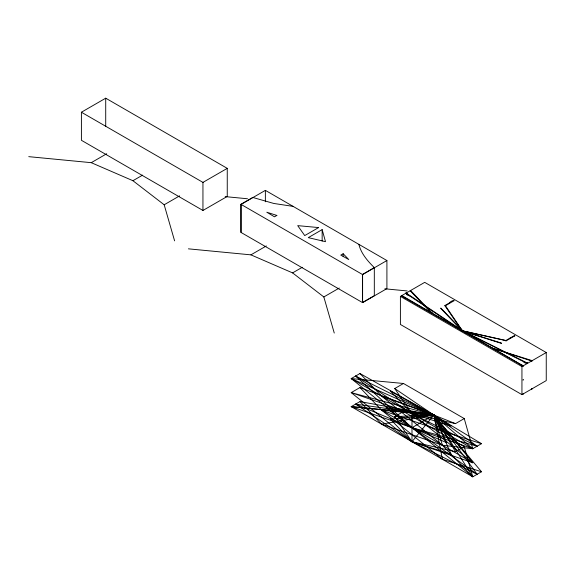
<?xml version="1.0" encoding="UTF-8"?>
<svg xmlns="http://www.w3.org/2000/svg" width="575" height="575" viewBox="0 0 575 575"><rect width="100%" height="100%" fill="white"/><g stroke="black" fill="none" stroke-linecap="round" stroke-linejoin="round"><path stroke-width="0.86" d="M527.67 363.213L462.473 330.733M514.805 335.829L514.575 335.484L505.784 340.551L506.043 340.91M462.566 330.697L466.03 333.399M462.516 330.912L445.338 305.555M462.473 330.69L406.072 292.977M401.796 295.572L405.267 298.317M431.825 313.375L432.192 313.066L431.782 313.267L432.163 313.037L410.514 290.433L410.248 290.857L431.847 313.433L432.184 313.116M527.562 363.141L527.469 363.587L462.221 330.74L505.964 340.515M523.336 379.773L523.02 380.111L523.257 379.687M505.756 340.58L462.228 330.776L501.58 343.124M510.118 338.122L510.348 338.423M510.42 338.366L510.219 338.014M514.51 335.527L514.726 335.901M453.732 300.459L453.941 300.804L445.237 305.85L445.072 305.49M401.443 295.852L401.745 295.471L523.315 366.002L401.494 295.917L401.731 295.485M444.928 305.771L462.207 330.927L462.422 330.596M462.207 330.884L440.666 308.293M454.027 300.754C454.2 299.309 448.234 302.716 449.564 303.334M531.825 361.05L492.61 348.263L531.997 360.575L531.796 361.021M505.907 340.925L514.762 335.886M492.825 348.091L492.897 348.393M462.386 330.97L501.472 343.412M531.897 389.095L532.026 388.7M531.889 361.043L532.026 360.633M531.933 388.65L531.796 389.088M523.286 393.753L523.02 394.141L523.257 393.724M81.406 112.226L105.714 98.188L227.254 168.36L227.254 196.427L202.946 210.464L81.406 140.293L81.406 112.226L203.255 182.57M28.75 156.659L91.252 162.675L106.691 153.762M91.252 162.675L132.926 180.715L142.6 175.131M132.926 180.715L164.177 204.779L179.608 195.867M227.254 168.36L202.946 182.397L202.946 210.464M241.069 232.472L241.069 204.405L265.37 190.368L386.91 260.54L386.91 288.607L362.602 302.637L240.903 232.379L240.903 204.312L252.777 197.455L273.793 203.457L293.106 206.382M188.406 248.838L250.916 254.854L266.347 245.942M322.151 229.619L308.272 237.633L325.5 241.68L322.151 229.619L322.151 241.026M250.916 254.854L292.582 272.895L302.256 267.31M343.167 253.726L340.774 255.106L348.752 259.526L343.167 253.726L343.167 256.357M374.318 267.627L362.444 274.476L362.444 302.551L374.318 295.694L374.318 267.627C367.684 261.079 361.122 253.625 358.857 244.339M292.582 272.895L323.833 296.952L339.272 288.046M240.903 204.312L362.602 274.57L386.91 260.54M400.401 296.398L424.709 282.361L546.25 352.533L546.25 380.6L521.942 394.63L400.401 324.465L400.401 296.398L521.942 366.562L546.25 352.533M449.398 302.939L445.021 305.469L445.208 305.814M464.248 418.571L455.501 423.624L433.866 415.064L355.594 404.117L411.988 441.722L472.758 462.774L411.988 413.655L390.353 391.065L433.866 415.064L472.758 448.744L351.217 378.573L359.972 373.52L433.866 415.064L481.505 443.692L472.758 448.744L442.369 445.23L381.606 424.185L359.972 401.587L351.217 406.64L472.758 476.812L481.505 471.759L433.866 415.064L394.73 388.535L403.478 383.482L464.248 418.571L472.758 448.744L351.217 406.64L403.478 411.549L464.248 446.638L472.758 476.812L351.217 378.573L403.478 383.482M355.594 404.117L411.988 427.692L477.135 446.214L433.866 415.064L351.217 392.603L411.988 413.655L451.123 426.147L433.866 415.064L359.972 387.557L351.217 392.603L411.988 441.722L477.135 474.282L433.866 415.064L355.594 376.043L411.988 427.692L477.135 474.282M351.217 378.573L433.866 415.064L451.123 454.214L411.988 441.722L394.73 416.602L403.478 411.549M359.972 373.52L381.606 396.118L442.369 445.23L472.758 476.812L433.866 415.064L385.976 407.625L411.988 427.692L433.866 415.064L472.758 462.774L381.606 410.147L359.972 387.557M455.501 451.691L433.866 415.064L390.353 419.132L411.988 441.722L455.501 451.691L464.248 446.638M381.606 424.185L433.866 415.064L442.369 431.2L481.505 443.692M523.063 366.088L523.286 365.643L519.886 364.464M394.73 416.602L433.866 415.064L446.746 442.707L411.988 427.692M410.493 290.433L410.234 290.849M481.505 471.759L442.369 459.267L381.606 410.147L433.866 415.064L442.369 445.23M225.192 196.614L247.516 198.763M384.855 288.794L407.179 290.943M462.293 331.013L405.878 293.351C405.706 292.158 406.496 295.191 407.804 295.162M351.217 406.64L433.866 415.064L442.369 459.267M359.972 401.587L433.866 415.064L411.988 441.722L411.988 413.655L394.73 388.535M455.501 423.624L411.988 413.655L355.594 376.043M462.487 330.589L440.845 308.071M523.343 361.883L527.678 363.156M524.867 362.839L527.455 363.58M527.627 363.105L527.397 363.479M381.606 410.147L442.369 431.2M381.606 396.118L433.866 415.064L411.988 413.655L477.135 446.214M406.158 292.97L409.436 295.974M323.833 296.952L334.255 333.04M164.177 204.779L174.599 240.86M521.942 366.562L521.942 394.63M362.602 274.57L362.602 302.637M265.37 190.368L265.37 201.768M105.714 98.188L105.714 126.256M276.855 215.438L274.462 216.818L266.807 212.218L276.855 215.438M318.607 227.571L304.728 235.585L297.713 225.637L318.607 227.571"/></g></svg>
